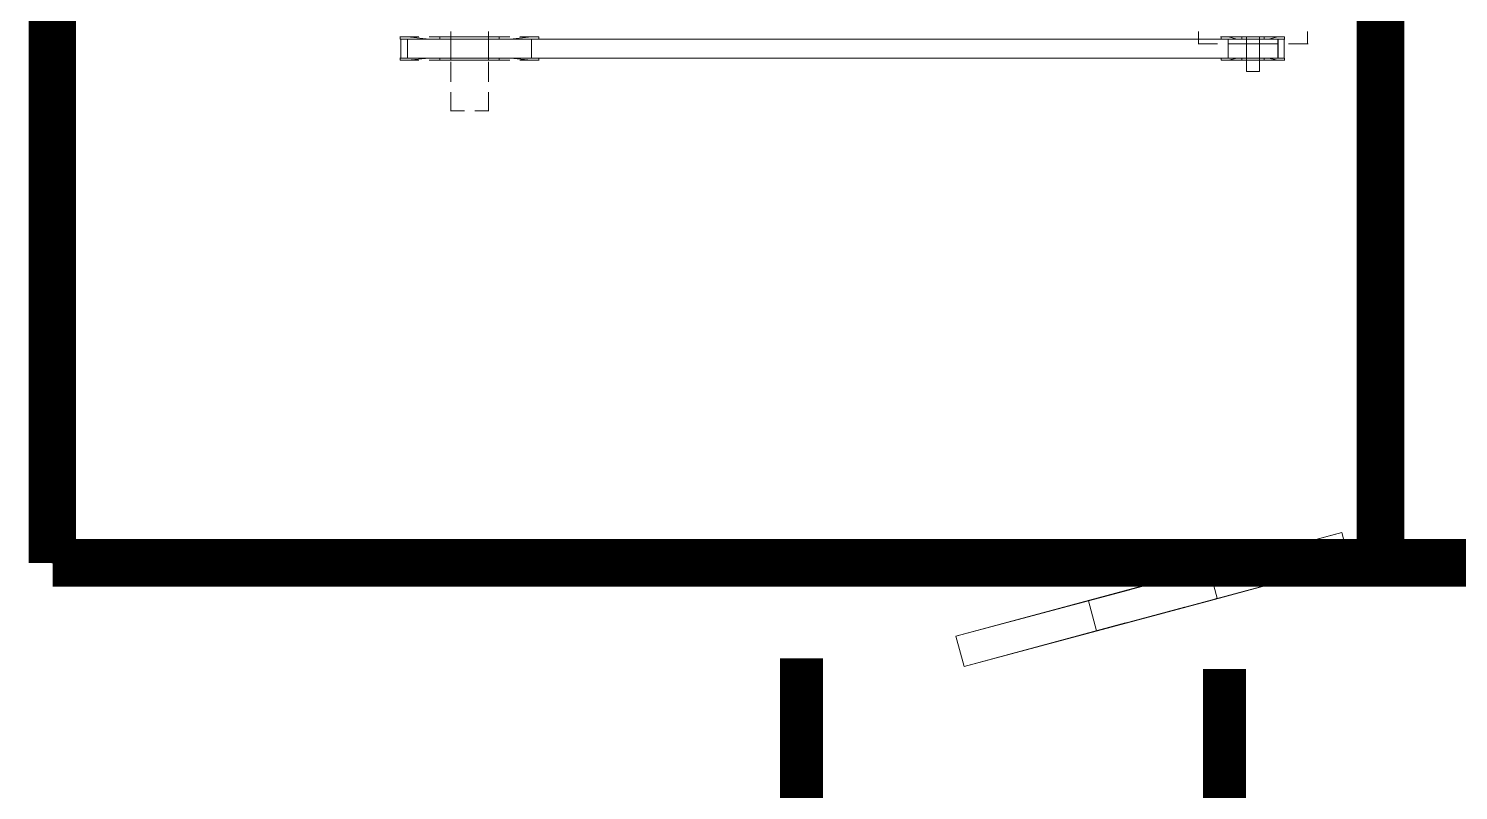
# Model space of a CAD drawing. Extents: x 1264 to 8183, y -10806 to -8316.
# Drawn here: x 3716 to 3848.8, y -10104.4 to -10033.6 of the extents above; entities that cross this region are included whole.
import ezdxf
from ezdxf.lldxf.tags import DXFTag

# ---------------------------------------------------------------- set-up
doc = ezdxf.new("R2010")
doc.units = 0
doc.header["$LTSCALE"] = 200
doc.header["$MEASUREMENT"] = 0
doc.linetypes.add('HIDDEN', pattern=[0.375, 0.25, -0.125])
doc.layers.get('0').update_dxf_attribs({"linetype": 'CONTINUOUS'})
for name, color, linetype in [('CHWR', 4, 'HIDDEN'), ('CHWS', 5, 'CONTINUOUS'), ('SHEET', 33, 'CONTINUOUS'), ('VCD', 241, 'CONTINUOUS')]:
    doc.layers.add(name, color=color, linetype=linetype)
tags = doc.linetypes.add('CHLLID_WATER_RETURN', pattern='A,30.7,-5.08,["CHWR",Standard,S=2.54,R=0,X=-2.54,Y=-1.27],-10.46', length=46.24).pattern_tags.tags
tags[6] = DXFTag(74, 10)
tags = doc.linetypes.add('CHLLID_WATER_SUPPLY', pattern='A,30.7,-5.08,["CHWS",Standard,S=2.54,R=0,X=-2.54,Y=-1.27],-10.46', length=46.24).pattern_tags.tags
tags[6] = DXFTag(74, 10)

# ---------------------------------------------------------------- blocks, each defined once
blk = doc.blocks.new('A$C8c66ea1c')
at = {"layer": 'SHEET', "color": 1, "lineweight": 50, "const_width": 3}
blk.add_lwpolyline([(0, 0.027), (0, 83.837), (-117.243, 83.837), (0, 83.837), (0, 167.647), (0, 83.837), (0, 167.647), (-117.243, 167.647), (0, 167.647), (-117.243, 167.647), (-117.243, 83.837), (-117.243, 167.647), (-117.243, 83.837), (0, 83.837), (-117.243, 83.837), (0, 83.837), (0, 0.027), (-117.243, 0.027), (0, 0.027), (-117.243, 0.027)], close=True, dxfattribs=at)
blk.add_lwpolyline([(-117.243, 83.81), (-117.243, 0.054)], dxfattribs=at)
at = {"layer": 'VCD', "lineweight": 9}
for points in [[(0, 83.837), (-117.243, 83.837), (-117.243, 167.647), (0, 167.647)], [(-117.243, 83.81), (-117.243, 83.864)], [(-117.243, 83.81), (-117.243, 83.864), (-117.243, 83.81), (-117.243, 83.864), (-117.243, 83.81), (-117.243, 83.864)], [(-117.243, 81.901), (-115.333, 81.389), (-121.869, 57.048), (-123.779, 57.559)], [(-119.61, 73.132), (-123.779, 57.559), (-117.243, 81.901), (-119.664, 72.917), (-119.717, 72.675)], [(-121.358, 66.569), (-121.17, 67.242), (-123.779, 57.559), (-121.116, 67.484), (-123.779, 57.559), (-121.17, 67.242), (-121.358, 66.569), (-123.779, 57.559), (-117.243, 81.901), (-119.61, 73.132), (-119.475, 73.536), (-117.592, 73.025), (-115.333, 81.389), (-121.869, 57.048), (-119.583, 65.628), (-119.637, 65.413), (-121.519, 65.924), (-123.779, 57.559)], [(-86.258, 75.392), (-86.258, 76.198), (-84.51, 76.198), (-84.51, 75.392)], [(-85.532, 75.096), (-85.532, 76.494), (-85.397, 76.494), (-85.397, 75.096)], [(-85.532, 76.198), (-84.052, 76.198), (-84.052, 75.392), (-85.532, 75.392)], [(-84.214, 75.096), (-84.214, 76.494), (-84.052, 76.494), (-84.052, 75.096)], [(-119.852, 72.218), (-123.779, 57.559), (-119.717, 72.675), (-123.779, 57.559), (-119.852, 72.218), (-119.906, 71.976)], [(-117.592, 73.025), (-117.754, 72.406), (-121.869, 57.048)], [(-120.04, 71.465), (-123.779, 57.559), (-119.906, 71.976), (-123.779, 57.559), (-120.04, 71.465), (-120.121, 71.196)], [(-117.996, 71.465), (-117.942, 71.707), (-121.869, 57.048)], [(-120.175, 70.927), (-123.779, 57.559), (-120.121, 71.196), (-123.779, 57.559), (-120.175, 70.927), (-120.255, 70.685)], [(-120.336, 70.416), (-123.779, 57.559), (-120.255, 70.685), (-123.779, 57.559), (-120.336, 70.416), (-120.47, 69.878)], [(-118.13, 70.954), (-118.077, 71.196), (-121.869, 57.048)], [(-120.551, 69.609), (-123.779, 57.559), (-120.47, 69.878), (-123.779, 57.559), (-120.551, 69.609), (-120.686, 69.044)], [(-118.426, 69.905), (-118.346, 70.174), (-121.869, 57.048)], [(-120.766, 68.802), (-123.779, 57.559), (-120.686, 69.044), (-123.779, 57.559), (-120.766, 68.802), (-120.981, 67.995)], [(-118.641, 69.098), (-118.561, 69.367), (-121.869, 57.048)], [(-121.035, 67.753), (-123.779, 57.559), (-120.981, 67.995), (-123.779, 57.559), (-121.035, 67.753), (-121.116, 67.484)], [(-118.857, 68.291), (-118.776, 68.56), (-121.869, 57.048)], [(-118.991, 67.753), (-118.937, 68.022), (-121.869, 57.048)], [(-119.206, 67), (-119.126, 67.242), (-121.869, 57.048)], [(-119.395, 66.274), (-119.341, 66.516), (-121.869, 57.048)], [(-85.532, 27.623), (-85.532, 28.887)], [(-85.397, 28.887), (-85.397, 27.623)], [(-84.052, 27.623), (-84.052, 28.887)], [(-85.532, 25.713), (-85.532, 26.977)], [(-85.397, 26.977), (-85.397, 25.713)], [(-84.214, 26.977), (-84.214, 25.713)], [(-84.052, 25.713), (-84.052, 26.977)], [(-85.532, 23.804), (-85.532, 25.068)], [(-85.397, 25.068), (-85.397, 23.804)], [(-84.052, 23.804), (-84.052, 25.068)], [(-84.214, 22.405), (-84.214, 22.459)], [(-117.243, 0), (-117.243, 0.054)], [(-117.243, 0), (-117.243, 0.054), (-117.243, 0), (-117.243, 0.054), (-117.243, 0), (-117.243, 0.054)]]:
    blk.add_lwpolyline(points, close=True, dxfattribs=at)
for points in [[(-117.243, 83.864), (-117.243, 83.81)], [(-117.243, 83.864), (-117.243, 83.81)], [(-117.243, 83.864), (-117.243, 83.81), (-117.243, 83.864), (-117.243, 83.81)], [(-117.243, 83.864), (-117.243, 83.81), (-117.243, 83.864), (-117.243, 83.81)], [(0, 83.837), (-117.243, 83.837)], [(-117.243, 83.837), (0, 83.837)], [(-84.51, 79.265), (-84.51, 79.211)], [(-83.73, 79.238), (-84.51, 79.238), (-84.51, 78.027)], [(-85.532, 77.812), (-85.532, 77.758)], [(-85.397, 77.059), (-85.397, 77.785), (-85.532, 77.785), (-85.532, 77.059)], [(-85.397, 77.785), (-85.397, 77.732)], [(-84.214, 77.758), (-85.397, 77.758), (-85.397, 76.898)], [(-84.214, 77.812), (-84.214, 77.758), (-84.214, 76.898)], [(-84.052, 77.059), (-84.052, 77.785), (-84.214, 77.785), (-84.214, 77.059)], [(-85.532, 77.382), (-85.532, 77.328)], [(-85.532, 76.118), (-85.532, 77.355), (-85.397, 76.763), (-85.397, 76.118), (-85.397, 77.355), (-84.214, 77.355), (-84.214, 76.118), (-84.214, 76.763), (-84.052, 77.355), (-84.052, 76.118)], [(-85.397, 77.409), (-85.397, 77.355)], [(-84.214, 75.956), (-84.214, 77.382), (-85.397, 77.382), (-85.397, 77.328)], [(-85.397, 77.382), (-85.397, 75.956)], [(-84.51, 77.382), (-84.51, 76.118)], [(-84.052, 77.382), (-84.052, 77.328)], [(-85.532, 76.44), (-85.532, 75.149)], [(-85.397, 75.149), (-85.397, 76.44)], [(-85.397, 76.252), (-85.397, 74.988)], [(-84.214, 76.44), (-84.214, 75.149)], [(-84.214, 74.988), (-84.214, 76.252)], [(-84.052, 75.149), (-84.052, 76.44)], [(-84.052, 75.472), (-84.052, 74.235), (-84.214, 74.8), (-84.214, 75.472), (-84.214, 74.235), (-85.397, 74.235), (-85.397, 75.472), (-85.397, 74.8), (-85.532, 74.235), (-85.532, 75.472)], [(-85.397, 75.311), (-85.397, 74.047)], [(-84.51, 75.472), (-84.51, 74.208)], [(-84.214, 74.047), (-84.214, 75.311)], [(-85.532, 74.531), (-85.532, 73.778), (-85.397, 73.778), (-85.397, 74.531)], [(-85.397, 74.827), (-85.397, 74.773)], [(-85.397, 74.369), (-85.397, 73.078)], [(-84.214, 74.827), (-84.214, 74.773)], [(-84.214, 74.531), (-84.214, 73.778), (-84.052, 73.778), (-84.052, 74.531)], [(-84.214, 73.078), (-84.214, 74.369)], [(-84.214, 74.262), (-84.214, 74.208)], [(-85.397, 73.805), (-85.397, 73.751)], [(-85.397, 73.401), (-85.397, 72.137)], [(-84.51, 73.563), (-84.51, 72.352), (-83.73, 72.352)], [(-84.214, 72.137), (-84.214, 73.401)], [(-84.052, 73.805), (-84.052, 73.751)], [(-85.397, 72.46), (-85.397, 71.169)], [(-84.51, 72.379), (-84.51, 72.325)], [(-84.214, 71.169), (-84.214, 72.46)], [(-117.942, 71.707), (-121.869, 57.048)], [(-85.397, 71.491), (-85.397, 70.227)], [(-84.214, 70.227), (-84.214, 71.491)], [(-118.346, 70.174), (-121.869, 57.048), (-118.077, 71.196)], [(-85.397, 70.55), (-85.397, 69.286)], [(-84.214, 69.286), (-84.214, 70.55)], [(-85.397, 69.582), (-85.397, 68.318)], [(-84.214, 68.318), (-84.214, 69.582)], [(-118.776, 68.56), (-121.869, 57.048), (-118.561, 69.367)], [(-85.397, 68.64), (-85.397, 67.376)], [(-84.214, 67.376), (-84.214, 68.64)], [(-119.126, 67.242), (-121.869, 57.048), (-118.937, 68.022)], [(-85.397, 67.699), (-85.397, 66.408)], [(-84.214, 66.408), (-84.214, 67.699)], [(-119.502, 65.816), (-121.869, 57.048), (-119.341, 66.516)], [(-85.397, 66.731), (-85.397, 65.467)], [(-84.214, 65.467), (-84.214, 66.731)], [(-85.397, 65.789), (-85.397, 64.498)], [(-84.214, 64.498), (-84.214, 65.789)], [(-85.397, 64.821), (-85.397, 63.557)], [(-84.214, 63.557), (-84.214, 64.821)], [(-85.397, 63.88), (-85.397, 62.616)], [(-84.214, 62.616), (-84.214, 63.88)], [(-85.397, 62.911), (-85.397, 61.647)], [(-84.214, 61.647), (-84.214, 62.911)], [(-85.397, 61.97), (-85.397, 60.706)], [(-84.214, 60.706), (-84.214, 61.97)], [(-85.397, 61.029), (-85.397, 59.738)], [(-84.214, 59.738), (-84.214, 61.029)], [(-85.397, 60.06), (-85.397, 58.796)], [(-84.214, 58.796), (-84.214, 60.06)], [(-85.397, 59.119), (-85.397, 57.828)], [(-84.214, 57.828), (-84.214, 59.119)], [(-85.397, 58.151), (-85.397, 56.887)], [(-84.214, 56.887), (-84.214, 58.151)], [(-85.397, 57.209), (-85.397, 55.945)], [(-84.214, 55.945), (-84.214, 57.209)], [(-85.397, 56.241), (-85.397, 54.977)], [(-84.214, 54.977), (-84.214, 56.241)], [(-85.397, 55.3), (-85.397, 54.036)], [(-84.214, 54.036), (-84.214, 55.3)], [(-85.397, 54.331), (-85.397, 53.067)], [(-84.214, 53.067), (-84.214, 54.331)], [(-85.397, 53.39), (-85.397, 52.126)], [(-84.214, 52.126), (-84.214, 53.39)], [(-85.397, 52.449), (-85.397, 51.158)], [(-84.214, 51.158), (-84.214, 52.449)], [(-85.397, 51.48), (-85.397, 50.216)], [(-84.214, 50.216), (-84.214, 51.48)], [(-85.397, 50.539), (-85.397, 49.248)], [(-84.214, 49.248), (-84.214, 50.539)], [(-85.397, 49.571), (-85.397, 48.307)], [(-84.214, 48.307), (-84.214, 49.571)], [(-85.397, 48.629), (-85.397, 47.365)], [(-84.214, 47.365), (-84.214, 48.629)], [(-85.397, 47.661), (-85.397, 46.397)], [(-84.214, 46.397), (-84.214, 47.661)], [(-85.397, 46.72), (-85.397, 45.455)], [(-84.214, 45.455), (-84.214, 46.72)], [(-85.397, 45.778), (-85.397, 44.487)], [(-84.214, 44.487), (-84.214, 45.778)], [(-85.397, 44.81), (-85.397, 43.546)], [(-84.214, 43.546), (-84.214, 44.81)], [(-85.397, 43.869), (-85.397, 42.578)], [(-84.214, 42.578), (-84.214, 43.869)], [(-85.397, 42.9), (-85.397, 41.636)], [(-84.214, 41.636), (-84.214, 42.9)], [(-85.397, 41.959), (-85.397, 40.695)], [(-84.214, 40.695), (-84.214, 41.959)], [(-85.397, 40.991), (-85.397, 39.726)], [(-84.214, 39.726), (-84.214, 40.991)], [(-85.397, 40.049), (-85.397, 38.785)], [(-84.214, 38.785), (-84.214, 40.049)], [(-85.397, 39.108), (-85.397, 37.817)], [(-84.214, 37.817), (-84.214, 39.108)], [(-85.397, 38.14), (-85.397, 36.875)], [(-84.214, 36.875), (-84.214, 38.14)], [(-85.397, 37.198), (-85.397, 35.907)], [(-84.214, 35.907), (-84.214, 37.198)], [(-85.397, 36.23), (-85.397, 34.966)], [(-84.214, 34.966), (-84.214, 36.23)], [(-85.397, 35.289), (-85.397, 34.024)], [(-84.214, 34.024), (-84.214, 35.289)], [(-85.397, 34.32), (-85.397, 33.056)], [(-84.214, 33.056), (-84.214, 34.32)], [(-85.397, 33.379), (-85.397, 32.115)], [(-84.214, 32.115), (-84.214, 33.379)], [(-85.397, 32.411), (-85.397, 31.146)], [(-84.214, 31.146), (-84.214, 32.411)], [(-85.532, 30.743), (-85.532, 30.689)], [(-85.397, 27.623), (-85.397, 28.914), (-85.532, 30.259), (-85.532, 29.533), (-85.532, 30.716), (-85.397, 30.716), (-85.397, 29.533), (-85.397, 30.259), (-84.214, 30.259), (-84.214, 29.533), (-84.214, 30.716), (-84.052, 30.716), (-84.052, 29.533), (-84.052, 30.259), (-84.214, 28.914), (-84.214, 27.623), (-84.214, 28.887), (-84.214, 27.623)], [(-85.397, 31.469), (-85.397, 30.205)], [(-84.214, 30.205), (-84.214, 31.469)], [(-84.214, 30.743), (-84.214, 30.689)], [(-85.532, 30.286), (-85.532, 30.232)], [(-85.397, 30.528), (-85.397, 29.237)], [(-85.397, 30.286), (-85.397, 30.232)], [(-84.214, 29.237), (-84.214, 30.528)], [(-84.052, 30.286), (-84.052, 30.232)], [(-85.397, 29.559), (-85.397, 28.295)], [(-84.214, 28.295), (-84.214, 29.559)], [(-85.532, 28.242), (-85.532, 28.188)], [(-85.397, 26.682), (-85.397, 28.215), (-85.532, 28.215), (-85.532, 26.682), (-85.532, 27.542), (-84.052, 27.542), (-84.052, 26.682), (-84.052, 28.215), (-84.214, 28.215), (-84.214, 26.682)], [(-85.397, 28.618), (-85.397, 27.354)], [(-84.214, 27.354), (-84.214, 28.618)], [(-84.214, 28.242), (-84.214, 28.188)], [(-88.732, 27.569), (-88.732, 27.515)], [(-88.732, 26.682), (-88.732, 27.542), (-87.549, 27.542)], [(-86.903, 27.542), (-85.639, 27.542)], [(-85.397, 27.65), (-85.397, 26.386)], [(-84.994, 27.542), (-83.73, 27.542)], [(-84.214, 26.386), (-84.214, 27.65)], [(-84.052, 27.569), (-84.052, 27.515)], [(-85.397, 25.713), (-85.397, 26.977)], [(-85.397, 26.708), (-85.397, 25.444)], [(-84.214, 25.713), (-84.214, 26.977)], [(-84.214, 25.444), (-84.214, 26.708)], [(-87.549, 25.175), (-88.732, 25.175), (-88.732, 26.036)], [(-84.214, 26.036), (-84.214, 24.476), (-84.052, 24.476), (-84.052, 26.036), (-84.052, 25.175), (-85.532, 25.175), (-85.532, 26.036), (-85.532, 24.476), (-85.397, 24.476), (-85.397, 26.036)], [(-85.397, 25.74), (-85.397, 24.476)], [(-84.214, 24.476), (-84.214, 25.74)], [(-88.732, 25.202), (-88.732, 25.148)], [(-85.639, 25.175), (-86.903, 25.175)], [(-85.532, 25.202), (-85.532, 25.148)], [(-84.214, 25.068), (-84.214, 23.804), (-84.214, 25.068), (-84.214, 23.804), (-84.052, 22.432), (-84.052, 23.158), (-84.052, 21.975), (-84.214, 21.975), (-84.214, 23.158), (-84.214, 22.432), (-85.397, 22.432), (-85.397, 23.158), (-85.397, 21.975), (-85.532, 21.975), (-85.532, 23.158), (-85.532, 22.432), (-85.397, 23.804), (-85.397, 25.068)], [(-85.397, 24.799), (-85.397, 23.535)], [(-85.397, 24.503), (-85.397, 24.449)], [(-83.73, 25.175), (-84.994, 25.175)], [(-84.214, 23.535), (-84.214, 24.799)], [(-84.052, 24.503), (-84.052, 24.449)], [(-85.397, 23.857), (-85.397, 22.432), (-84.214, 22.432), (-84.214, 23.857)], [(-85.397, 23.83), (-85.397, 23.777)], [(-84.214, 23.83), (-84.214, 23.777)], [(-85.397, 22.889), (-85.397, 22.028), (-84.214, 22.028), (-84.214, 22.889)], [(-85.397, 22.002), (-85.397, 21.948)], [(-84.214, 22.055), (-84.214, 22.002)], [(-84.052, 22.002), (-84.052, 21.948)]]:
    blk.add_lwpolyline(points, dxfattribs=at)

msp = doc.modelspace()

# ---------------------------------------------------------------- linework, layer by layer
at = {"layer": 'CHWR', "linetype": 'CHLLID_WATER_RETURN', "lineweight": -3, "ltscale": 0.03, "const_width": 4}
msp.add_lwpolyline([(3787.82, -10261.42), (3787.82, -10092.09)], dxfattribs=at)
at = {"layer": 'CHWS', "linetype": 'CHLLID_WATER_SUPPLY', "lineweight": -3, "ltscale": 0.03, "const_width": 4}
msp.add_lwpolyline([(3827.12, -10189.51), (3827.12, -10093.1)], dxfattribs=at)

# ---------------------------------------------------------------- block references
at = {"linetype": 'ByBlock', "lineweight": -3, "xscale": -1.471954248373487, "yscale": 1.471954248373487, "zscale": 1.471954248373487, "rotation": 270}
msp.add_blockref('A$C8c66ea1c', (3718.2, -9910.66), dxfattribs=at)

doc.saveas('drawing.dxf')
